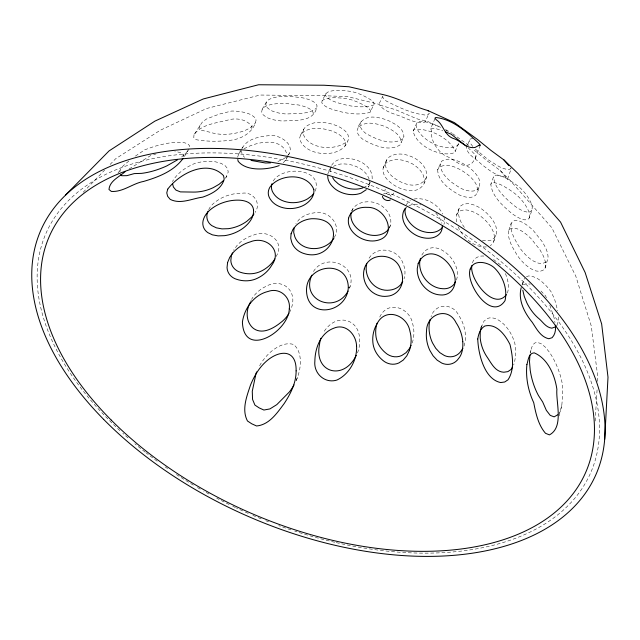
<?xml version="1.0" encoding="UTF-8"?>
<svg xmlns="http://www.w3.org/2000/svg" width="640" height="640" viewBox="0 0 640 640"><rect width="100%" height="100%" fill="white"/><g stroke="black" fill="none" stroke-linecap="round" stroke-linejoin="round"><path stroke-width="0.48" stroke-dasharray="3.2 2.4" d="M437.672 169.824C437.928 181.712 449.992 189.64 459.296 194.928A26.392 13.216 41 0 0 472.728 196.896L475.592 195.304C478.68 190.496 481.288 184.368 478.896 178.72A20.936 9.6 35.3 0 0 468.208 166.776C460.744 161.872 450.2 155.888 441.536 161.272L437.672 169.824L439.008 167.44C447.744 162.112 458.28 168.168 465.776 173.088A21.048 9.544 35.2 0 1 476.536 185.056L477.584 189.176L477.256 192.672M330.48 168.488L330.44 172.456L330.984 174.072M440.192 163.672C440.376 175.528 452.384 183.48 461.68 188.72A26.264 13.272 41 0 0 475.072 190.616L477.936 188.992L479.6 186.344M369.704 180.648L369.624 184.4L368.472 187M372.168 178.872C372.872 164.624 355.608 157.328 343.416 158.52A21.184 14.384 15.8 0 0 331.944 164.84L330.832 167.6M595.176 421.024L597.168 388.304M597.592 381.368L597.84 377.4L591.28 326.008L575.808 276.2L551.792 227.664L510.6 180.928L500.144 170.4L487.12 160.848L472.84 148.992M424.08 183.104L424.36 179.264L423.232 175.088A21.76 13.584 26.2 0 0 412.392 163.848C404.888 159.896 395.288 157.608 387.472 162.064A22.224 13.848 21.2 0 0 387.104 179.4C394.296 186.824 404.864 191.88 415.336 190.32C424.016 188.568 428.608 177.304 425.608 169.432A21.664 13.608 26.2 0 0 414.832 158.208C407.352 154.264 397.776 152.016 390.008 156.488A22.12 13.88 21.1 0 0 389.592 173.832C398.208 183.272 418.84 191.904 426.432 177.448M559.08 415.896L561.792 405.456L562.592 396.192L562.464 384.248L560.44 375.92A57.608 29.944 80.1 0 0 549.448 352.256L545.104 346.936L540.928 343.576L537.184 342.36C532.08 342.576 531.472 348.816 530.144 352.544M194.04 134.696L193.752 137.52L195.68 139.616C207.448 141.832 221.016 141.608 232.944 139.944C243.472 138.016 254.08 131.256 256.088 120.048L254.768 117.472L251.72 115.128A35.944 14.464 -7.1 0 0 234.592 111.056L231.576 111.04L219.104 114.136L206.608 118.944L202.448 121.928L194.04 134.696C201.896 123.688 217.456 123.128 229.416 119.64C237.192 117.728 247.92 119.656 252 127.088L251.552 129.704M199.936 125.272L199.616 128.112L201.496 130.256L210.744 132.416A36.408 19.064 -13.8 0 0 230.152 134.04C239.32 132.736 249.728 130.48 255.616 122.68M389.456 227.776C395.184 215.424 382.256 202.088 369.88 201.848M529.368 217.968L529.704 215.152A19.256 6.272 49.6 0 0 522.872 201.608C517.728 194.648 510.208 189.968 502.816 185.728A36.976 8.984 41.3 0 0 492.072 182.992L490.816 184.28C492.128 196.592 502.8 205.728 511.664 213.336A37.336 12.16 49.9 0 0 524.88 219.864L527.712 219.568L529.368 217.968L531.904 210.104L532.248 207.264A19.136 6.336 49.7 0 0 525.48 193.744C520.376 186.824 512.896 182.184 505.528 178.024A36.744 9.152 41.3 0 0 494.8 175.432L493.544 176.76L490.816 184.28M482.384 240.28L486.952 240.88L490.904 240.192L493.96 238.248A20.288 12.52 48.3 0 0 495.912 226.48C493.296 219.256 487.888 213.44 481.728 209.032A25.392 13.88 44.5 0 0 467.208 203.664L463.416 204.248L460.608 206C457.552 210.912 455.112 216.88 456.68 222.688M458.96 208.8C457.288 215.832 460.768 222.92 465.112 228.272M508.664 230.832C507.288 239.808 513.104 248.144 517.376 255.56A36.184 19.144 62.8 0 0 531.312 268.952L535.896 270.952L539.92 271.392L543.112 270.224L545.024 268.176L547.392 260.248A18.528 7.736 56.1 0 0 545.424 247.432L542.344 241.848L533.712 231.032A35.528 14.656 56.1 0 0 519.464 221.08L515.696 220.392L512.88 221.152L511.192 223.28L508.664 230.832L510.352 228.72L513.168 228L516.944 228.728A35.752 14.568 56 0 1 531.248 238.84L539.92 249.744L543.024 255.352A18.64 7.696 56 0 1 545.024 268.176M511.192 223.28C509.784 232.232 515.568 240.552 519.832 247.928A35.968 19.184 63 0 0 533.712 261.176L538.28 263.128L542.296 263.528L545.48 262.328L547.392 260.248M322.088 100.808L321.824 102.624A37.896 9.2 6.5 0 0 330.536 108.768C342.992 112.952 357.248 115.952 370.08 112.328L373.6 105.112A37.432 7.464 15.8 0 0 370.192 99.456C363.592 95.472 356.392 92.024 348.648 91.136A19.472 4.864 6.7 0 0 331.464 90.984L327.928 92.04L325.96 93.552L322.088 100.808L324.048 99.328L327.584 98.296A19.592 4.768 6.7 0 1 344.864 98.496C352.656 99.376 359.904 102.832 366.584 106.776A37.664 7.272 15.8 0 1 370.08 112.328M325.96 93.552L325.672 95.4A37.656 9.368 6.5 0 0 334.264 101.624C346.632 105.848 360.88 108.896 373.6 105.112M349.416 288.248C358.992 265.296 325.312 251.672 313.36 271.664M434.984 118.584L430.872 128.152L430.704 129.08L431.44 129.92C430.312 140.48 436.992 150.512 445.632 156.08C453.664 158.264 459.208 167.104 468.296 165.096L472.344 162.832L475.2 158.672L480.256 145.464M262.208 109.2L261.688 111.984L263.008 114.656L266.04 117.032A37.048 15.248 -8.7 0 0 282.728 121.024C295.016 120.056 314.824 122.76 317.08 105.8L315.816 103.56A36.448 11.432 -0.8 0 0 302.848 97.872L289.624 96.248L282.968 96.328A19 6.04 -0.9 0 0 268.344 99.952L266.352 102.048L262.208 109.2L264.192 107.12A19.12 5.968 -0.8 0 1 278.864 103.536L285.568 103.448L298.896 105.04A36.672 11.296 -0.8 0 1 312 110.656L313.296 112.872L312.848 115.008M266.352 102.048L265.816 104.856L267.104 107.552L270.104 109.952A36.824 15.344 -8.9 0 0 286.64 114.008C296.52 113.256 308.528 114.768 316.616 107.968M456.368 280.032C463.624 261.656 432.624 233.136 421.016 256.6M119.856 171.8C120.472 166.736 125.76 163.912 129.208 160.752M507.48 293.024C509.472 286.456 507.936 279.392 505.28 273.232M522.592 284.64L523.608 280L524.728 278.272M464.056 346.064L465.312 340.504L465.376 334.208A32 25.2 71.9 0 0 458.704 315.36C452.816 302.84 435.12 302.992 431.04 316.752M481.128 327.616L484.008 321.16L487.304 318.448C494 316.112 500.456 320.728 504.92 325.32A33.04 23.312 68.5 0 1 514.824 343.296C516.08 350.496 515.888 358.024 513.688 365.024M241.352 149.272L238.672 153.904L237.488 157.696M530.176 353.2L531.528 347.8M288.4 155.2C295.368 144.768 281.272 136.032 272.072 135.392C261.208 136.256 244.784 138.24 241.504 150.752L242.12 154.296L244.48 157.344M561.792 405.456L560.136 411.792L558.96 413.264M475.2 158.672L475.808 155.312L468.304 147.936M556.912 325.584L558.512 319.264L558.368 315.576M110.104 164.456L115.624 158.76L160.16 130.312L206.656 108.472L260.152 95.04L323.344 95.712L347.44 96.592L379.136 104.328C383.72 111.368 392.976 113.448 400.44 116.232C408.144 119.272 416.576 123.872 425.048 122.072L429.104 113.128A38.856 7.472 24.7 0 1 426.136 115.136C412.152 113.808 398.896 107.424 386.512 101.152A38.912 8.096 15 0 1 382.744 96.856M522.008 285.128L523.608 280M300.568 135.12L299.544 138.288C303.864 157.552 345.208 159.856 348.568 138.168L348.096 135.096A25.8 12.624 8.1 0 0 338.144 126.344C330.992 123.176 323.056 121.792 315.264 122.64A20.616 11.344 3.2 0 0 303.76 129.168L300.568 135.12A20.72 11.328 3.3 0 1 312.096 128.6C319.936 127.784 327.904 129.16 335.104 132.32A25.936 12.568 8.2 0 1 345.136 141.056L345.632 144.112L344.584 146.904M303.752 129.168L302.728 132.344C306.768 149.76 336.168 151.592 347.52 140.968M480.928 327.624L481.56 325.736M283.312 162.784L286.136 159.408L287.272 156.048C283.672 136.096 256.352 141.44 243.944 148.904M493.696 241.544L495.896 235.168M208.672 209.624C211.432 204.032 216.936 200.44 222.32 197.616A32.696 22.528 -22 0 1 242.016 193.232C252.904 191.304 261.768 202.976 255.112 212.408M467.376 145.424L466.376 147.968C468 155.256 475.808 158.6 480.672 163.576C487.936 169.352 495.784 175.856 505.24 177.152L507.512 179.216L511.136 168.848L510.608 167.92M225.576 178.376L228.224 172.088L227.56 168.656L225.144 165.672L221.112 163.36L215.72 161.872A34.048 20.416 -17.4 0 0 195.392 163.2C186.28 166.944 177.4 172.808 172.432 181.552M358.184 127.568L357.168 130.272A26.592 12.024 12.3 0 0 363.024 139.464C373.536 145.36 388.672 152.056 400.056 144.944L403.912 136.44C403.784 128.424 395.4 124.168 389.192 120.992A21.112 9.064 18.5 0 0 372.336 117.056C365.712 116.976 359.704 120.88 358.184 127.568C360.976 124.344 365.344 123.496 369.4 123.144A21.216 9.008 18.5 0 1 386.328 127.12C392.552 130.304 400.992 134.504 401.176 142.528M361.144 121.528L360.128 124.248A26.456 12.096 12.2 0 0 365.912 133.472C376.344 139.4 391.488 146.048 402.784 138.872L403.912 136.44M467.712 144.576L469.384 140.32A38.456 8.04 32.9 0 1 472.896 138.648M331.168 166.408L327.76 173.968M438.28 126.176C431.728 124.32 423.96 119.36 417.192 122.304L413.208 131.096C415.76 145.816 441.096 157.984 454.584 152.584L458.472 144L458.168 142.632M315.288 191.128C323.296 167.84 281.832 165.4 273.04 181.368M250.496 301.864L251.224 300.192M276.04 256.56C285.792 241.712 268.064 228.96 253.992 234.928A31.848 27.376 -23.7 0 0 237.16 245.312L233.528 250.304M334.28 237.496C342.272 224.584 327.96 209.424 314.112 212.872A23.784 19.616 -1.6 0 0 299.032 219.592L295.864 223.528M295.976 380.68L297.552 377.16M383.184 167.952L387.2 159.096M368.448 187.072L370.616 182.344M349.472 288.04L350.176 286.52M351.744 211.2L352.84 208.84M413.208 131.096L414.168 129.136C429.784 128.608 448.36 136.984 455.504 151.4M389.024 228.432L390.48 225.384M440.624 127.352L425.712 120.56L420.92 119.992L416.472 118.632L395.744 109.768L380.08 105.176L378.864 104.336L382.848 96.08M406.312 205.144L407.224 203.288L410.36 200.528M286.136 159.408L287.944 156.04M472.424 262.808C474.008 257.448 480.08 255.08 485.216 256.272M456.616 214.968L458.256 212.184L461.072 210.448L464.872 209.888A25.52 13.84 44.4 0 1 479.448 215.328C485.624 219.776 491.056 225.608 493.704 232.856A20.384 12.504 48.2 0 1 491.76 244.616L490.232 245.576M241.8 148.496L242.696 146.952M118.016 173.144L120.232 169.824M187.76 150.68L186.224 152.808L181.152 157.4M225.848 177.496L226.912 176.064M458.472 144L457.368 145.64C444.632 152.864 418.064 139.208 415.96 124.888M238.672 153.904L241.2 150.816M288.128 154.92L289.304 153.512M369.08 258.2C377.184 244.992 398.072 248.944 402.92 263.104A23.616 20.456 43.6 0 1 404.032 278.816M83.2 192.216L104.584 170.152M370.528 182.432L367.728 185.312L364.416 187.168M531.904 210.104L530.248 211.744L527.416 212.08A37.104 12.288 49.9 0 1 514.24 205.704C505.392 198.168 494.736 189.04 493.544 176.76M285.656 157.448L282.368 159.68L277.256 161.712M129.144 168.968L151.152 155.28M135.4 156.096L144.808 149.784L153.536 146.696A59.96 22.152 -25.4 0 1 177.872 142.224L183.712 142.544L187.712 143.76L189.624 145.776L189.368 148.448L183.584 157.752L183.816 155.104L181.848 153.128L177.792 151.96L174.824 151.824M408.92 205.76L411.672 204.664L416.344 204.224L420.928 204.864M526.432 276.744L528.696 275.912L532.584 276.368L537.096 278.368A34.8 17.76 61 0 1 551.184 291.944L554.592 299.184L557.72 310.792M523.28 284.736L526.296 283.656L530.2 284.152M153.6 154.616L156.048 153.952M486.328 246.944C473.864 247.712 463.136 237.592 458.144 226.88M414.024 199.056C425.44 197.064 437.576 203.848 442.704 214.024M430.872 128.152L435.816 128.6L442.832 130.88M445.888 129.744L451.792 133.088M493.552 259.528L500.6 264.944M511.136 168.848L510.656 168.544L510.136 169.08A38.656 10.176 42.2 0 1 499.008 166.56L488.632 160.08L475.344 149.088M452.592 133.664L469.368 145.856M445.36 129.8L447.48 131.344M540.96 291.016L545.392 295.592L546.672 298.184M472.816 146.544L469.784 142.448L469.384 140.32M500.144 170.4L507.512 179.216M435.864 213.136L439.232 217.248L441.424 221.608A21.12 14.72 32.4 0 1 441.92 223.392M549.816 305.216L553.976 317.448L554.992 322.624M369.16 179.088C365.088 168.072 351.72 163.176 340.72 164.016A21.28 14.368 15.8 0 0 333.416 166.416M393.808 192.976A4.688 3.312 23.8 0 1 387.984 194.44A4.688 3.312 23.8 0 1 385.336 189.128M383.512 194.04A4.712 3.312 23.8 0 1 388.352 193.984A4.712 3.312 23.8 0 1 391.448 197.64M357.488 352.888A31.048 29.584 52.9 0 0 359.584 338.672C358.904 319.968 339.328 313.808 327.216 327.496A31.096 30.088 17.6 0 0 323.464 332.504M296.144 380.688A52.712 52.488 -42.8 0 0 299.744 369.088C301.064 360.592 300.704 350.368 293.56 344.448C284.792 341.872 276.232 347.088 269.848 352.664A52.416 50.832 -53.3 0 0 259.448 366.016M443.92 216.8A21.024 14.736 32.4 0 1 443.952 224.36M351.672 211.072A21.008 16.032 18.1 0 1 369.88 201.848M412.224 342.976A31.424 29 66.3 0 0 412.68 323.784C409.872 307.656 388.008 299.84 379.976 316.624A31.576 30.456 44.8 0 0 378.688 319M289.408 312.616A31.456 30.072 0.2 0 0 291.52 307.696C297.616 290.112 281.736 277.376 265.68 286.512A31.256 28.432 -18.4 0 0 251.584 299.36M329.216 170.32A21.28 14.368 15.8 0 1 330.168 169.064M119.912 430.608A297.496 175.016 23.8 0 1 172.416 155.328A297.496 175.016 23.8 0 1 586.696 370.168A297.496 175.016 23.8 0 1 335.656 542.488M334.712 542.272A297.496 175.016 23.8 0 1 294.752 531.136M290.968 529.888A297.496 175.016 23.8 0 1 278.768 525.632M268.584 521.8A297.496 175.016 23.8 0 1 265.808 520.712M261.184 518.856A297.496 175.016 23.8 0 1 256.56 516.944M255.632 516.56A297.496 175.016 23.8 0 1 252.864 515.384M248.256 513.384A297.496 175.016 23.8 0 1 243.664 511.344M242.752 510.928A297.496 175.016 23.8 0 1 236.368 507.976M235.456 507.544A297.496 175.016 23.8 0 1 232.744 506.256M229.144 504.504A297.496 175.016 23.8 0 1 216.736 498.208M208.904 494A297.496 175.016 23.8 0 1 203.704 491.112M200.248 489.144A297.496 175.016 23.8 0 1 196.808 487.144M193.384 485.12A297.496 175.016 23.8 0 1 174.912 473.528M167.6 468.592A297.496 175.016 23.8 0 1 165.2 466.928M157.184 461.208A297.496 175.016 23.8 0 1 149.08 455.144M148.272 454.528A297.496 175.016 23.8 0 1 145.872 452.664M145.072 452.032A297.496 175.016 23.8 0 1 134.872 443.768M128.016 437.896A297.496 175.016 23.8 0 1 122.824 433.272"/><path stroke-width="0.96" d="M327.736 175.952C327.52 181.448 331.52 186.056 335.568 189.28A21.736 15.744 15.3 0 0 361.144 193.08L366.312 189.68M604.704 439.352L608 377.192L601.648 323.936L585.128 272.48L560.56 222.112L518.072 173.552L503.904 159.92L491 150.44L477.632 139.568L454.384 122.624L427.8 110.512C412.832 106.272 399.176 98.544 384.08 94.832L348.936 86.76L324.04 85.232L258.592 84.752L203.296 98.952L154.904 121.12L109.032 150.936L65.44 195.184M529.896 355.056L529.504 361.768L530.224 370.328A59.944 42.096 87 0 0 538.528 395.648L542.656 401.936L546.352 410.36L550.248 415.384L554.16 416.864L557.776 414.744M351.152 212.648C349.48 220.712 355.192 228.16 361.912 231.92A20.56 15.96 24 0 0 377.024 235.32C381.528 234.8 385.872 232.856 388.664 229.192M294.04 227.888L293.688 232.376L294.792 236.704A18.96 16.456 5.1 0 0 305.152 246.984C315.208 250.904 327.92 247.616 333.896 238.36M405.296 208.368L404.976 211.144A21.48 16.056 31.3 0 0 420.16 230.472C427.168 233.408 436.64 233.992 442.112 227.776M366.768 263.72C364.616 272.056 368.336 281.168 375.136 286.28A18.8 16.76 33 0 0 389.84 290.104C395.192 289.56 400.496 286.496 402.736 281.472M420.432 258.296L419.672 262.472A24.2 20.424 47.1 0 0 424.456 278.168C428.68 283.992 435.168 288.28 442.456 288.688A19.24 15.16 50.8 0 0 454.24 283.992L455.512 281.616M471.912 265.544C468.896 278.52 493.616 311.296 506.44 294.64M521.2 287.696C517.8 300.168 524.568 312.912 532.28 322.352C536.528 328.704 540.632 337.048 548.848 338.744L552.088 337.704C555.312 334.44 555.912 329.64 555.368 325.272M430.232 319.304L429.264 323.584A32.392 28.6 69.8 0 0 432.496 342.88L435.76 348.328L439.824 352.64L444.408 355.528A16.624 14.584 69.3 0 0 461.056 351.08L462.872 348.288M481.128 327.616L480.256 331.392L480.184 337.76A33.464 27.408 69.3 0 0 486.952 356.824C491.288 363.04 495.048 371.848 503.84 372.224L507.88 371.632L511.176 369.384L512.432 367.208M208.056 211.248L207.128 213.688A16.992 13.576 -23.2 0 0 211.808 225.632L216.376 227.848L221.992 228.888L228.272 228.688A33.16 26.672 -23.8 0 0 246.888 221.256L251.648 217.056L253.96 213.96M232.448 252.904L231.368 255.504L230.824 260.568A16.496 14.232 -22.7 0 0 238.592 271.624C245.824 274.512 254.024 274.672 261.12 271.16A32.112 29.96 -15.6 0 0 274.88 258.936M311.792 275.2C300.576 300.72 335.712 314.088 348.072 291.072M250.144 302.64C245.848 310.632 245.856 321.008 252.448 327.568C261.112 335.288 272.896 328.792 280.464 322.76A31.456 30.072 0.2 0 0 288.968 313.4M411.104 345.304L409.616 348.408L406.016 352.696L401.672 355.552A16.232 15 64.7 0 1 387.32 354.224C381.024 349.696 376.424 342.872 375.8 334.992A31.576 30.456 44.8 0 1 377.032 323.216M182.992 158.56C173.808 171.248 158.088 177.184 143.56 181.44C132.528 183.472 123.112 192.2 111.344 191.424L108.976 189.48C109.744 180.76 119.288 176.92 125.04 171.736M555.992 325.768L555.048 327.08L551.824 328.16C546.176 327.544 543.16 322.368 539.32 318.984A35.288 22.544 66.1 0 1 526.84 302.808L524.272 296.432L522.824 290.24M313.704 193.464L311.816 195.76L307.52 198.912A24.576 19.504 -3.2 0 1 290.808 202.624C283.984 202.032 276.96 199.136 273.288 193.072A19.544 14.2 -3.8 0 1 271.976 183.704M406.312 207.552C403.456 209.608 402.712 213.432 402.616 216.736A21.576 16.048 31.2 0 0 417.88 236.112C424.904 239.056 434.4 239.688 439.904 233.472A21.12 14.72 32.4 0 0 442.264 226.008M223.712 180.36L219.064 184.312L213.28 187.648A34.512 25.056 -21 0 1 193.152 192.08L180.384 191.888L175.936 190.096L173.392 187.016L172.528 183.56M177.456 159.88L166.704 165.952A62.464 34.488 -33.5 0 1 141.576 173.36L134.232 173.608L126.912 175.648L121.744 175.736L120.6 174.728M279.184 165.584C267.848 169.784 246.56 171.792 238.12 161.24L237.808 159.472M270.616 162.856L265.424 162.992L251.008 160.416M445.464 131.848L451.144 134.192L466.248 146.152M427.8 110.512L428.304 111.08M503.904 159.92L508.792 165.616M332.584 177.608L334.456 180.384L338.224 183.792A21.64 15.752 15.3 0 0 362.944 187.856M390.36 199.936A4.712 3.312 23.8 0 1 385.544 199.976A4.712 3.312 23.8 0 1 382.448 196.336M356.36 355.312A31.048 29.584 52.9 0 1 355.496 356.848C342.688 380.944 313.672 372.432 319.536 344.344A31.096 30.088 17.6 0 1 320.848 338.256M294.024 384.944A52.712 52.488 -42.8 0 1 289.4 391.92L276.792 404.632L269.92 408.92L263.904 410.04L259.176 407.904L254.928 405.088L252.56 399.424L252.272 391.232L255.976 373.656A52.416 50.832 -53.3 0 1 256.64 371.92M462.8 341.736C463.048 347.576 462.496 354.096 458.48 358.664A16.72 14.624 68.9 0 1 441.76 363.072L437.152 360.152L433.072 355.8L429.792 350.32A32.584 28.68 69.3 0 1 426.544 330.92C426.616 313.872 448.136 306.208 456.104 322.776A32.176 25.248 71.6 0 1 462.8 341.736M477.744 338.976C478.264 353.448 484.112 379.176 500.68 382.552L504.736 381.992L508.056 379.768C514.792 369.384 512.656 355.928 510.016 344.544C505.424 335.288 496.64 323.064 484.808 326.016C480.208 328.632 478.552 334.072 477.744 338.976M313.816 189.592C314.8 196.112 309.744 201.648 304.56 204.792A24.688 19.52 -3 0 1 287.776 208.512C280.92 207.928 273.864 205.04 270.152 198.968A19.64 14.2 -3.7 0 1 269.864 187.256C279.56 173.464 307.224 172.544 313.816 189.592M356.568 345.928C357.344 359.656 349.488 374.104 336.944 380.032C325.08 383.904 313.472 373.608 314.864 361.136C315.064 348.008 320.568 332.976 333.92 328.152C345.848 323.08 356.2 334.624 356.568 345.928M253.56 209.896C254.16 217.496 248.816 223.832 243.136 228.184A33.352 26.736 -23.4 0 1 224.416 235.672L218.088 235.88L212.432 234.856L207.832 232.648A17.096 13.6 -22.8 0 1 203.088 220.696C204.904 213.032 211.624 207.928 218.336 204.576A32.88 22.552 -21.8 0 1 238.16 200.144C244.6 200.16 252.608 202.36 253.56 209.896M526.904 364.56C525.568 377.552 528.184 390.864 533.72 402.648C535.816 413.368 538.192 424.792 545.496 433.296L549.432 434.888C564.088 427.248 555.768 402.264 556.88 389.32C554.888 375.288 547.888 358.584 534.168 352.824C528.456 353.112 528.232 360.48 526.904 364.56M348.6 218.152C346.936 226.24 352.696 233.688 359.424 237.448A20.656 15.968 24 0 0 374.608 240.88C399.664 237.864 386.312 206.624 367.376 207.368A21.096 16.032 18.1 0 0 348.608 218.152M291.072 233.8L290.72 238.296L291.84 242.624A19.048 16.48 5.3 0 0 302.256 252.92C333.048 264.864 349.464 217.048 311.216 218.76A23.896 19.64 -1.4 0 0 296.072 225.496L292.896 229.432L291.072 233.8M296.12 370.872C296.184 382.928 290.584 393.792 284.152 403.608C277.144 412.952 269.272 424.824 256.56 425.976L251.776 423.816L247.48 420.992C241.472 409.648 246.752 396.424 250.456 385.2C253.944 376.688 258.512 368.56 265.304 362.216C278.24 349.944 296.616 348.112 296.12 370.872M227.584 262.528L227.04 267.6A16.584 14.272 -22.2 0 0 234.872 278.664C242.16 281.552 250.4 281.704 257.536 278.176A32.296 30.056 -15.1 0 0 271.832 265.12C282.896 249.968 265.576 235.456 250.312 241.864A32.024 27.456 -23.3 0 0 233.392 252.304L229.744 257.312L227.584 262.528M348.328 287.584C346.736 313.72 306.48 319.792 306.52 289.92C306.64 263.896 347.88 259.032 348.328 287.584M364.304 268.88C361.872 277.48 365.472 287.056 372.584 292.352A18.88 16.784 32.9 0 0 387.344 296.208C393.888 295.728 399.528 291.104 401.584 284.92A23.72 20.488 43.4 0 0 400.456 269.168C395.112 252.456 369.04 251.608 364.304 268.88M418.176 263.56L417.264 268.576A24.32 20.448 46.9 0 0 422.08 284.328C426.32 290.168 432.832 294.48 440.152 294.92A19.336 15.176 50.6 0 0 451.968 290.248C465.96 271.648 430.168 236.928 418.176 263.56M470.192 269.096C465.104 283.456 491.24 321.832 505.032 300.632C507.816 288.848 502.608 275.472 493.864 267.392C487.416 261.968 473.72 259.008 470.192 269.096M289.296 308.896C288.528 331.984 243.68 358.992 242.408 322C244.472 308.12 253.984 294.816 268.12 291.448C279.544 287.152 290.984 297.112 289.296 308.896M167.712 189.184L166.768 192.88L167.656 196.328L170.24 199.392C180.736 204.608 191.968 198.552 202.632 197.16C211.48 194.12 221.8 188.904 224.2 179.04L223.52 175.616C207.256 158.736 179.176 173.696 167.712 189.184M409.44 350.36L406.824 355.808L403.208 360.104L398.848 362.968A16.32 15.048 64.2 0 1 384.432 361.592C378.112 357.032 373.488 350.184 372.856 342.256A31.744 30.568 44.6 0 1 377.048 323.816C385.128 306.936 407.08 314.904 409.896 331.08A31.592 29.088 65.8 0 1 409.44 350.36M479.152 145.216L475.12 147.432C466.176 149.112 460.8 140.456 452.872 138.312C444.08 134.736 443.456 124.664 436.72 120.096A69.248 4.968 24.8 0 1 437.064 117.648C452.288 119.904 464.056 129.928 475.112 139.84A69.696 3.184 36.5 0 1 480.256 145.464L479.152 145.216M111.24 420.104A293 172.168 23.8 0 0 580.68 482.328A293 172.168 23.8 0 0 260.64 160.72A293 172.168 23.8 0 0 111.24 420.104M103.656 419.384A303.248 178.392 23.8 0 0 590.2 485.792A303.248 178.392 23.8 0 0 261.328 152.032A303.248 178.392 23.8 0 0 103.656 419.384"/></g></svg>
